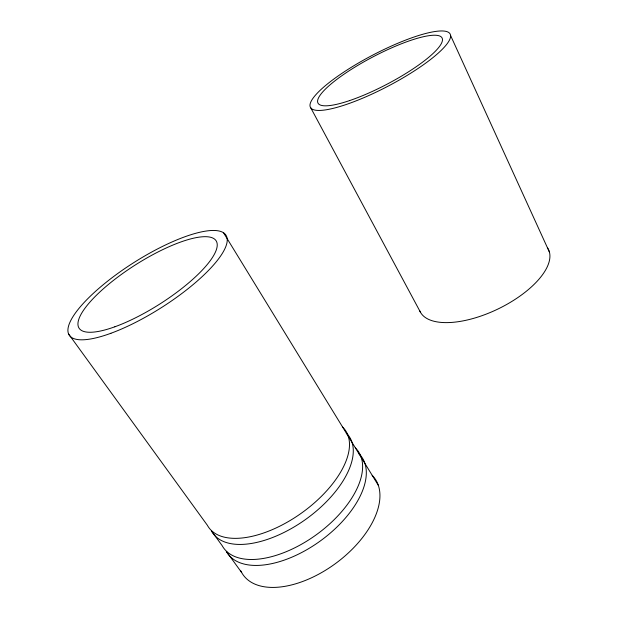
<?xml version="1.0" encoding="UTF-8"?>
<svg xmlns="http://www.w3.org/2000/svg" width="618" height="618" viewBox="0 0 618 618"><rect width="100%" height="100%" fill="white"/><g stroke="black" fill="none" stroke-linecap="round" stroke-linejoin="round"><path stroke-width="0.93" d="M68.567 333.944L207.378 525.285A83.824 42.132 -35.5 0 0 302.627 512.268A83.824 42.132 -35.5 0 0 342.619 427.1M241.677 572.562L226.319 551.395A82.596 43.963 -36 0 0 321.283 540.256A82.596 43.963 -36 0 0 358.934 453.728M223.585 232.847L378.332 485.346M310.684 107.679L420.642 312.577M450.576 35.496A78.88 17.304 -27.7 0 1 346.59 104.365A78.88 17.304 -27.7 0 1 343.786 72.113A78.88 17.304 -27.7 0 1 450.576 35.496L549.433 252.136M547.556 247.872A71.294 31.618 -25.8 0 1 499.251 308.382A71.294 31.618 -25.8 0 1 419.823 310.954M346.289 433.087A83.554 42.549 -35.6 0 1 306.822 518.572A83.554 42.549 -35.6 0 1 211.634 531.156L222.163 545.663A82.866 43.569 -35.9 0 0 317.188 534.114A82.866 43.569 -35.9 0 0 355.35 447.88M372.175 475.335A81.607 45.384 -36.5 0 1 335.049 563.886A81.607 45.384 -36.5 0 1 240.827 570.916M349.626 100.579A70.073 15.365 -27.7 0 0 442.465 39.398A70.073 15.365 -27.7 0 0 348.042 71.495A70.073 15.365 -27.7 0 0 349.626 100.579M110.916 333.272A92.947 26.396 -32.5 0 0 227.161 238.641A92.947 26.396 -32.5 0 0 104.62 283.562A92.947 26.396 -32.5 0 0 110.916 333.272M114.848 326.791A81.252 23.051 -32.5 0 0 217.196 244.125A81.252 23.051 -32.5 0 0 110.692 282.596A81.252 23.051 -32.5 0 0 114.848 326.791"/></g></svg>
